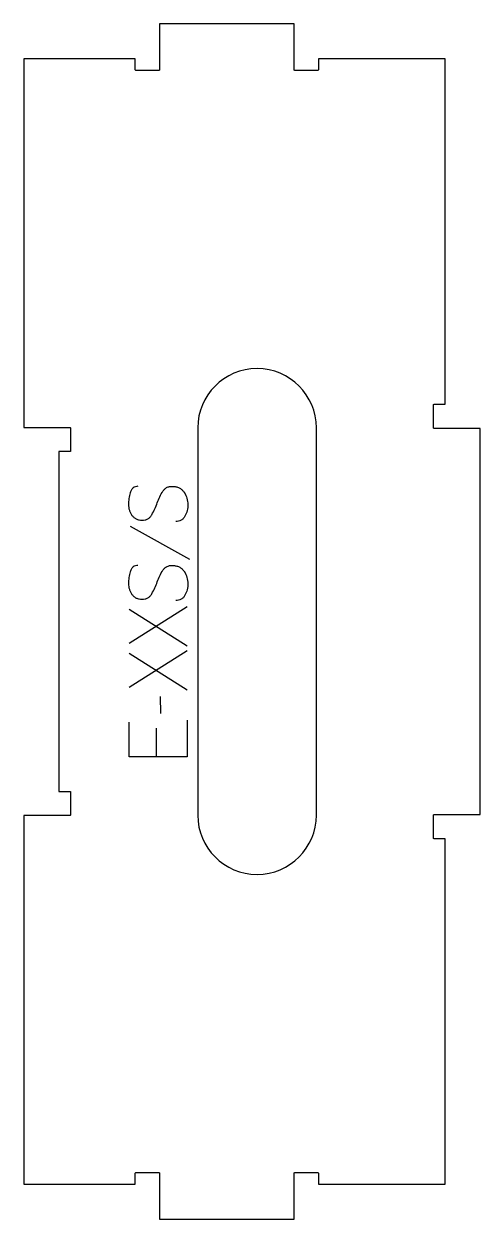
# Model space of a CAD drawing. Extents: x 0 to 236, y 0 to 618.
import ezdxf

# ---------------------------------------------------------------- set-up
doc = ezdxf.new("R2010")
doc.units = 0
for name, color, linetype in [('1_ANYTOOL_1MMDEEP_LABELS_S', 2, 'CONTINUOUS'), ('3_ANYTOOL_CUTTHROUGH_INSID', 4, 'CONTINUOUS'), ('4_ANYTOOL_CUTTHROUGH_OUTSI', 5, 'CONTINUOUS')]:
    doc.layers.add(name, color=color, linetype=linetype)

msp = doc.modelspace()

# ---------------------------------------------------------------- linework, layer by layer
at = {"layer": '1_ANYTOOL_1MMDEEP_LABELS_S'}
for p, q in [((54.780526, 358.057143), (85.551955, 340.871429)), ((84.309097, 316.357143), (54.309097, 297.414286)), ((54.309097, 315.114286), (84.309097, 296.214286)), ((84.309097, 293.642857), (54.309097, 274.7)), ((54.309097, 292.4), (84.309097, 273.5)), ((70.423383, 270.071429), (70.509097, 261.285714)), ((68.237669, 253.571429), (68.237669, 238.914286))]:
    msp.add_line(p, q, dxfattribs=at)
for points in [[(58.894812, 378.585714, 0.071867), (57.558205, 378.392601, 0.100684), (56.376955, 377.766071, 0.047558), (55.900504, 377.291518, 0.038563), (55.511776, 376.741518, 0.037928), (55.164308, 376.04433, 0.026634), (54.909097, 375.307143, 0.028461), (54.223115, 372.28381, 0.041577), (53.96624, 369.2, 0.036938), (54.07738, 367.69764, 0.041531), (54.421597, 366.232143, 0.041583), (54.998806, 364.854766, 0.038125), (55.787669, 363.585714, 0.057611), (56.779573, 362.515562, 0.065808), (58.000169, 361.721429, 0.06469), (59.459724, 361.243933, 0.046778), (60.994812, 361.1, 0.052235), (62.544654, 361.262356, 0.075448), (63.994812, 361.807143, 0.076671), (65.167864, 362.723235, 0.061023), (66.051955, 363.928571, 0.021951), (67.5793, 366.957426, 0.018213), (68.859097, 370.1, -0.02405), (70.16456, 373.201485, -0.02981), (71.794812, 376.142857, -0.068439), (72.760742, 377.284159, -0.079282), (74.012669, 378.092857, -0.076308), (75.591351, 378.517857, -0.047772), (77.237669, 378.542857, -0.046243), (78.918628, 378.249623, -0.06359), (80.489455, 377.6, -0.064671), (81.773643, 376.627176, -0.057073), (82.787669, 375.371429, -0.067522), (84.150579, 372.40312, -0.070793), (84.651955, 369.178571, -0.064027), (84.289439, 366.039556, -0.070447), (83.109097, 363.114286, -0.054374), (82.259465, 361.955868, -0.074742), (81.148383, 361.057143, -0.075199), (79.842005, 360.534136, -0.057737), (78.437669, 360.371429)], [(58.894812, 337.742857, 0.071867), (57.558205, 337.549744, 0.100684), (56.376955, 336.923214, 0.047558), (55.900504, 336.448661, 0.038563), (55.511776, 335.898661, 0.037928), (55.164308, 335.201473, 0.026634), (54.909097, 334.464286, 0.028461), (54.223115, 331.440952, 0.041577), (53.96624, 328.357143, 0.036938), (54.07738, 326.854783, 0.041531), (54.421597, 325.389286, 0.041583), (54.998806, 324.011909, 0.038125), (55.787669, 322.742857, 0.057611), (56.779573, 321.672705, 0.065808), (58.000169, 320.878571, 0.06469), (59.459724, 320.401075, 0.046778), (60.994812, 320.257143, 0.052235), (62.544654, 320.419499, 0.075448), (63.994812, 320.964286, 0.076671), (65.167864, 321.880378, 0.061023), (66.051955, 323.085714, 0.021951), (67.5793, 326.114568, 0.018213), (68.859097, 329.257143, -0.02405), (70.16456, 332.358627, -0.02981), (71.794812, 335.3, -0.068439), (72.760742, 336.441302, -0.079282), (74.012669, 337.25, -0.076308), (75.591351, 337.675, -0.047772), (77.237669, 337.7, -0.046243), (78.918628, 337.406765, -0.06359), (80.489455, 336.757143, -0.064671), (81.773643, 335.784319, -0.057073), (82.787669, 334.528571, -0.067522), (84.150579, 331.560263, -0.070793), (84.651955, 328.335714, -0.064027), (84.289439, 325.196699, -0.070447), (83.109097, 322.271429, -0.054374), (82.259465, 321.113011, -0.074742), (81.148383, 320.214286, -0.075199), (79.842005, 319.691279, -0.057737), (78.437669, 319.528571)]]:
    msp.add_lwpolyline(points, format="xyb", dxfattribs=at)
msp.add_lwpolyline([(84.309097, 257.857143), (84.309097, 238.914286), (54.309097, 238.914286), (54.309097, 256.742857)], dxfattribs=at)
at = {"layer": '3_ANYTOOL_CUTTHROUGH_INSID'}
msp.add_lwpolyline([(151, 208.75), (151, 408.75, 1), (89.716294, 408.75), (89.716294, 208.75, 1)], format="xyb", close=True, dxfattribs=at)
at = {"layer": '4_ANYTOOL_CUTTHROUGH_OUTSI'}
msp.add_lwpolyline([(18, 221), (23.75, 221, -0.414214), (24, 220.75), (24, 208.75, -0.414214), (23.75, 208.5), (0, 208.5), (0, 18), (57.5, 18), (57.5, 23.75, -0.414214), (57.75, 24), (69.75, 24, -0.414214), (70, 23.75), (70, 0), (139.5, 0), (139.5, 23.75, -0.414214), (139.75, 24), (151.75, 24, -0.414214), (152, 23.75), (152, 18), (217.5, 18), (217.5, 196.5), (211.75, 196.5, -0.414214), (211.5, 196.75), (211.5, 208.75, -0.414214), (211.75, 209), (235.5, 209), (235.5, 408.5), (211.75, 408.5, -0.414214), (211.5, 408.75), (211.5, 420.75, -0.414214), (211.75, 421), (217.5, 421), (217.5, 599.5), (152, 599.5), (152, 593.75, -0.414214), (151.75, 593.5), (139.75, 593.5, -0.414214), (139.5, 593.75), (139.5, 617.5), (70, 617.5), (70, 593.75, -0.414214), (69.75, 593.5), (57.75, 593.5, -0.414214), (57.5, 593.75), (57.5, 599.5), (0, 599.5), (0, 409), (23.75, 409, -0.414214), (24, 408.75), (24, 396.75, -0.414214), (23.75, 396.5), (18, 396.5)], format="xyb", close=True, dxfattribs=at)

doc.saveas('drawing.dxf')
